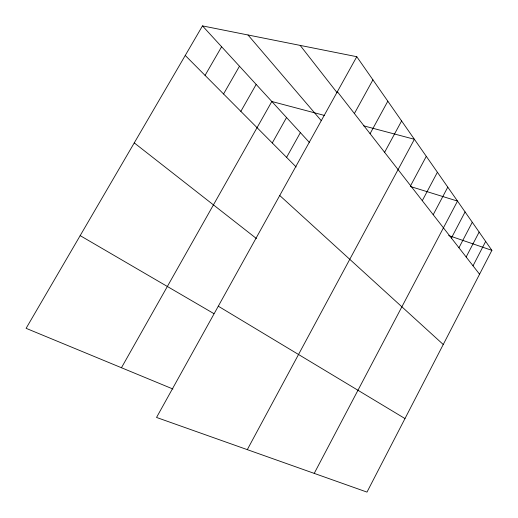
<?xml version="1.0" encoding="UTF-8"?>
<svg xmlns="http://www.w3.org/2000/svg" width="518" height="518" viewBox="0 0 518 518"><rect width="100%" height="100%" fill="white"/><g stroke="black" fill="none" stroke-linecap="round" stroke-linejoin="round"><path stroke-width="0.78" d="M356.779 56.702L491.893 250.356L366.99 492.1L156.54 417.45L356.779 56.702L202.486 25.9L26.107 328.328L172.928 389.012M466.155 257.012L479.131 232.07M473.018 265.818L485.657 241.427M458.954 247.766L472.28 222.248M451.392 238.053L465.08 211.933M314.225 473.381L457.511 201.081L410.347 186.48M433.203 214.705L447.785 187.14M422.28 200.686L437.399 172.254M410.599 185.69L426.295 156.339M247.3 449.643L414.394 139.284L363.578 125.809M384.602 152.318L401.605 120.947M370.085 133.676L387.82 101.191M354.383 113.533L372.928 79.843M286.59 157.368L300.382 132.621M272.274 142.968L286.538 117.528M121.458 367.735L271.833 101.496L324.43 115.436M240.844 111.364L256.17 84.428M223.556 93.978L239.471 66.22M205.063 75.382L221.613 46.756M448.659 235.541L491.893 250.356M80.173 235.625L213.876 313.617M218.292 306.196L404.985 418.563M134.253 142.89L256.436 238.545M279.733 195.5L443.246 344.502M185.25 55.458L296.154 166.977M202.486 25.9L309.628 142.703M248.018 34.991L321.296 120.707M300.175 45.403L337.192 92.8M337.367 91.68L479.564 274.216"/></g></svg>
